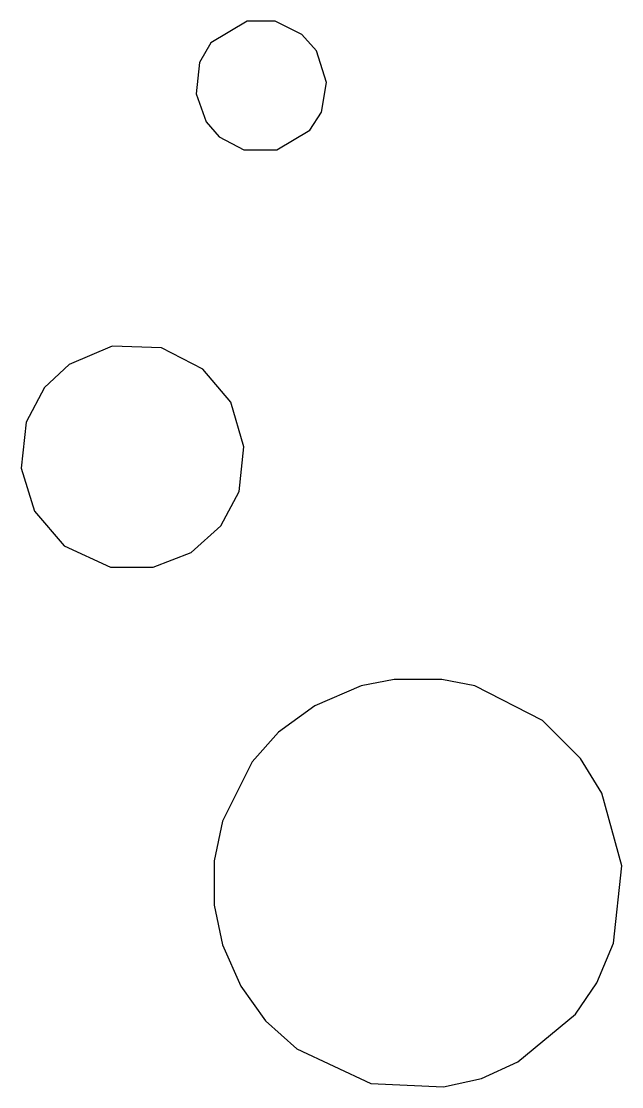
# Model space of a CAD drawing. Header units: metres. Extents: x -1.61 to 1.61, y -2.85 to 2.85.
import ezdxf

# ---------------------------------------------------------------- set-up
doc = ezdxf.new("R2010")
doc.units = ezdxf.units.M

msp = doc.modelspace()

# ---------------------------------------------------------------- linework, layer by layer
for points in [[(-0.6709, 2.4629), (-0.6179, 2.3128), (-0.5473, 2.2333), (-0.4149, 2.1627), (-0.2383, 2.1627), (-0.0618, 2.2687), (0, 2.3658), (0.0265, 2.5246), (-0.0265, 2.6924), (-0.1059, 2.7806), (-0.2472, 2.8513), (-0.3972, 2.8513), (-0.5914, 2.7365), (-0.6532, 2.6306), (-0.6709, 2.4629)], [(-1.6066, 0.459), (-1.536, 0.2295), (-1.3771, 0.0441), (-1.1299, -0.0706), (-0.9004, -0.0706), (-0.6974, 0.0088), (-0.5385, 0.1501), (-0.4414, 0.3354), (-0.4149, 0.5738), (-0.4855, 0.8121), (-0.6356, 0.9887), (-0.8563, 1.1034), (-1.1211, 1.1123), (-1.3506, 1.0152), (-1.483, 0.8916), (-1.5801, 0.7062), (-1.6066, 0.459)], [(-0.5738, -1.8802), (-0.5296, -2.0921), (-0.4325, -2.3128), (-0.3001, -2.4982), (-0.1324, -2.6482), (0.2648, -2.8336), (0.6532, -2.8513), (0.8563, -2.8071), (1.0505, -2.7189), (1.3594, -2.4629), (1.4742, -2.2951), (1.5625, -2.0833), (1.6066, -1.6684), (1.5007, -1.28), (1.3859, -1.0946), (1.1829, -0.8916), (0.821, -0.7062), (0.6444, -0.6709), (0.3884, -0.6709), (0.2119, -0.7062), (-0.0353, -0.8121), (-0.2295, -0.9534), (-0.3708, -1.1123), (-0.5296, -1.43), (-0.5738, -1.6419), (-0.5738, -1.8802)]]:
    msp.add_lwpolyline(points)

doc.saveas('drawing.dxf')
